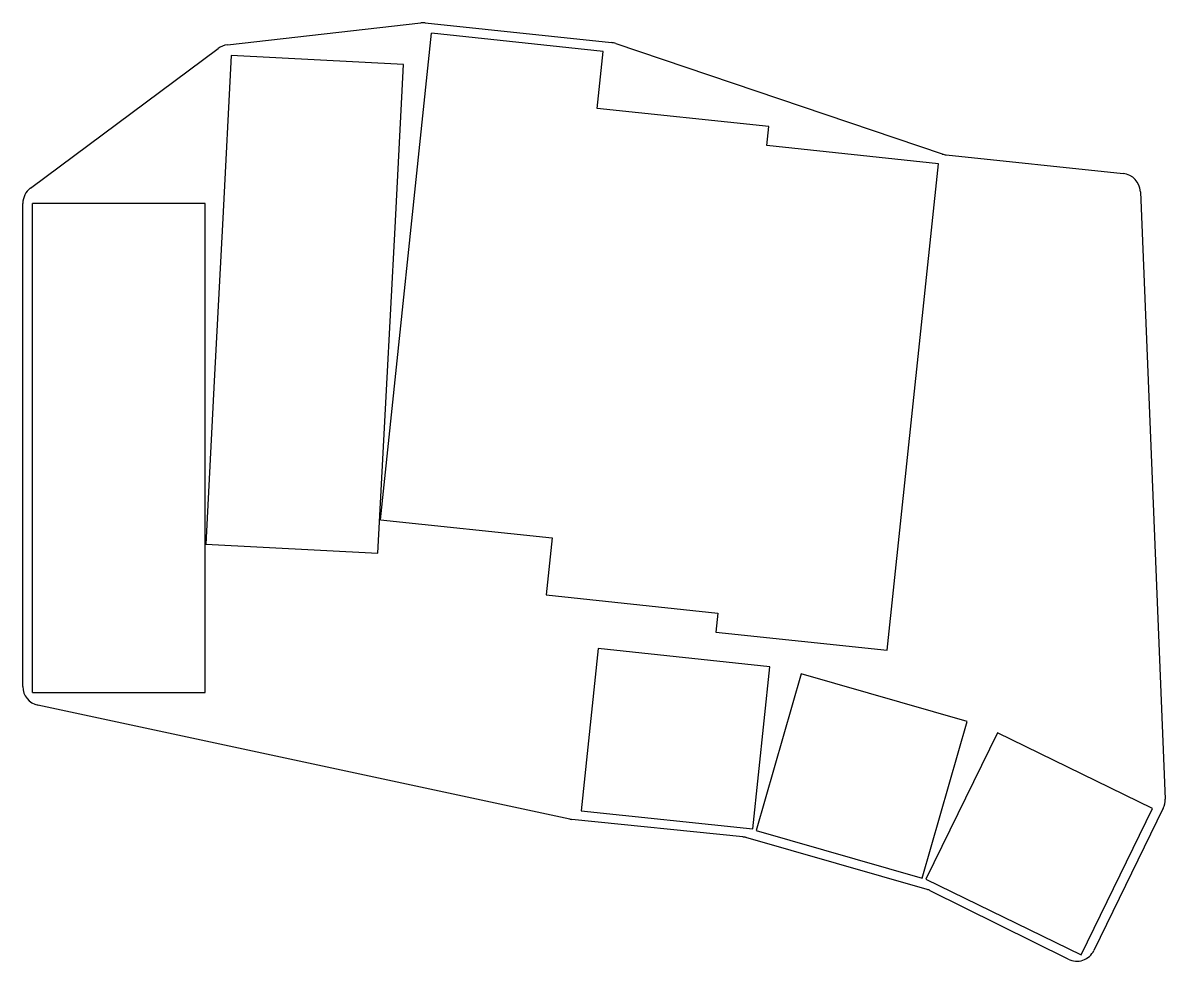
# Model space of a CAD drawing. Header units: millimetres. Extents: x -10 to 109, y -37 to 61.
import ezdxf

# ---------------------------------------------------------------- set-up
doc = ezdxf.new("R2010")
doc.units = ezdxf.units.MM

msp = doc.modelspace()

# ---------------------------------------------------------------- linework, layer by layer
for p, q in [((11.33, 59.02), (31.52, 61.31)), ((31.95, 61.31), (51.4, 59.27)), ((27.29, 9.51), (32.62, 60.24)), ((50.52, 58.35), (32.62, 60.24)), ((-9.19, 44.1), (10.36, 58.64)), ((51.83, 59.17), (85.88, 47.65)), ((11.74, 57.91), (10.85, 40.94)), ((29.71, 56.97), (11.74, 57.91)), ((49.9, 52.39), (50.52, 58.35)), ((28.82, 39.99), (29.71, 56.97)), ((67.8, 50.51), (49.9, 52.39)), ((67.59, 48.52), (67.8, 50.51)), ((85.49, 46.63), (67.59, 48.52)), ((80.16, -4.09), (85.49, 46.63)), ((86.31, 47.55), (104.76, 45.61)), ((106.55, 43.71), (109.13, -19.62)), ((-10, -7.88), (-10, 42.5)), ((-9, -8.5), (-9, 42.5)), ((9, 42.5), (-9, 42.5)), ((9, -8.5), (9, 42.5)), ((10.85, 40.94), (9.96, 23.96)), ((27.93, 23.02), (28.82, 39.99)), ((9.96, 23.96), (9.07, 6.98)), ((27.04, 6.04), (27.93, 23.02)), ((27.29, 9.51), (45.19, 7.63)), ((45.19, 7.63), (44.57, 1.67)), ((9.07, 6.98), (27.04, 6.04)), ((44.57, 1.67), (62.47, -0.22)), ((62.47, -0.22), (62.26, -2.2)), ((62.26, -2.2), (80.16, -4.09)), ((50.01, -3.93), (48.23, -20.84)), ((67.91, -5.81), (50.01, -3.93)), ((66.14, -22.72), (67.91, -5.81)), ((71.18, -6.55), (66.49, -22.89)), ((88.48, -11.51), (71.18, -6.55)), ((-9, -8.5), (9, -8.5)), ((47.03, -21.71), (-8.42, -9.84)), ((83.79, -27.85), (88.48, -11.51)), ((91.64, -12.7), (84.19, -27.98)), ((107.82, -20.59), (91.64, -12.7)), ((48.23, -20.84), (66.14, -22.72)), ((100.36, -35.87), (107.82, -20.59)), ((108.93, -20.58), (101.71, -35.39)), ((65.08, -23.56), (47.24, -21.74)), ((84.3, -29.04), (65.42, -23.63)), ((66.49, -22.89), (83.79, -27.85)), ((84.19, -27.98), (100.36, -35.87)), ((99.02, -36.31), (84.64, -29.17))]:
    msp.add_line(p, q)
for centre, start, end in [((31.74, 59.32), 84, 96.4588), ((11.55, 57.04), 96.4588, 126.6417), ((51.19, 57.28), 71.3004, 84), ((86.52, 49.54), 251.3004, 264), ((104.55, 43.63), 2.3348, 84), ((-8, 42.5), 126.6417, 180), ((-8, -7.88), 180, 257.9177), ((107.13, -19.7), 334, 2.3348), ((47.45, -19.75), 257.9177, 264.1771), ((64.87, -25.55), 74, 84.1771), ((83.75, -30.96), 63.6068, 74), ((99.91, -34.52), 243.6068, 334)]:
    msp.add_arc(centre, 2, start, end)

doc.saveas('drawing.dxf')
